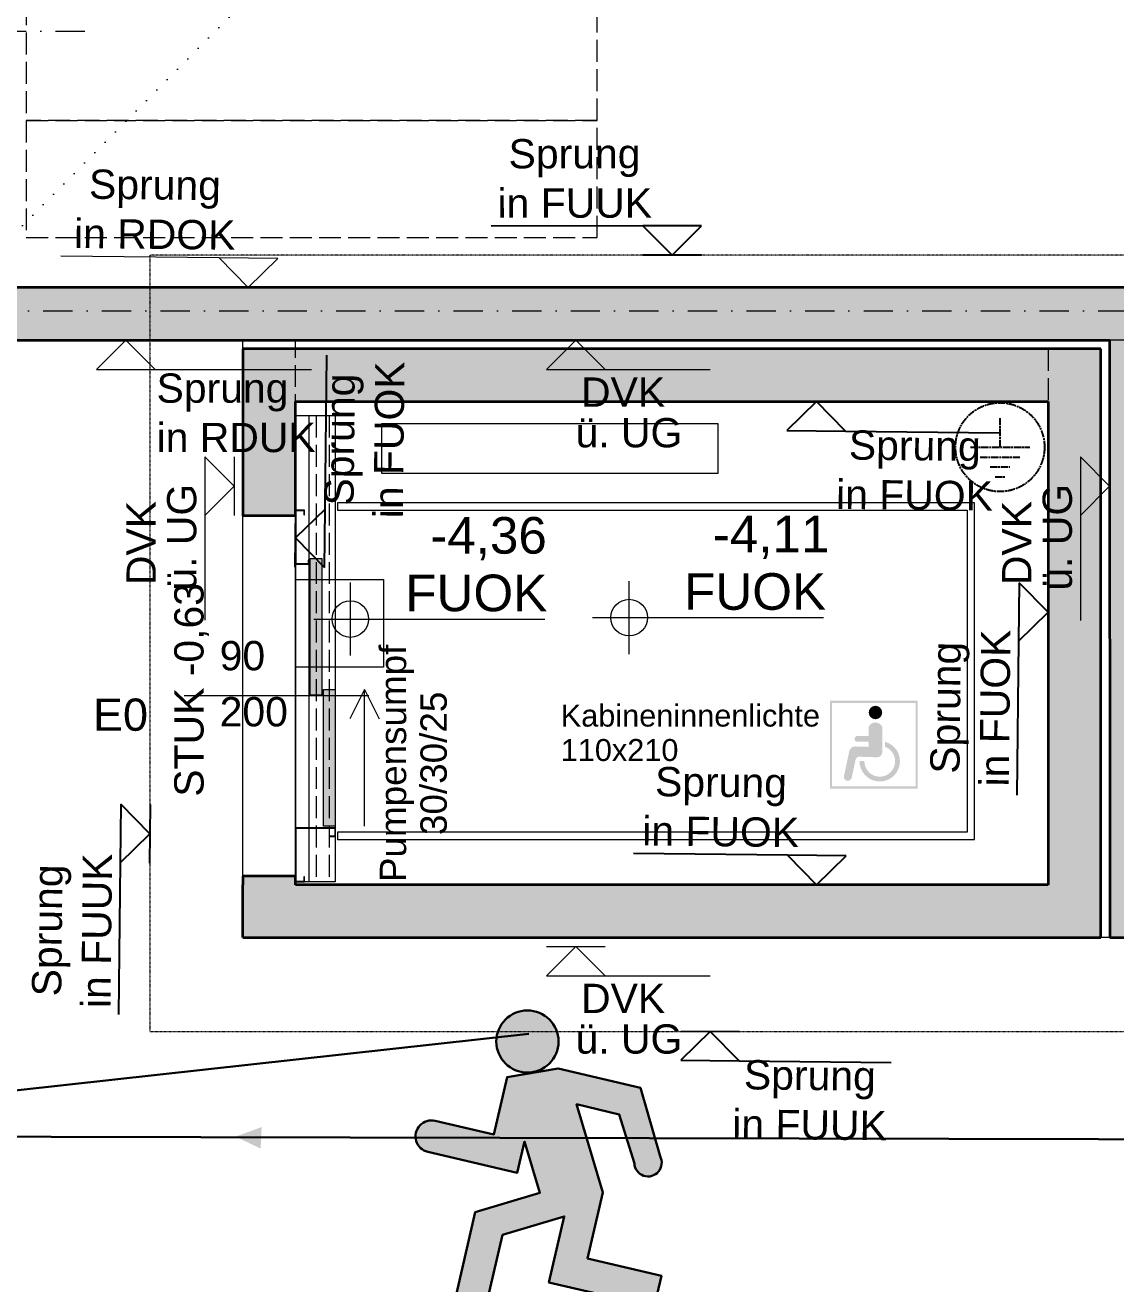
# Model space of a CAD drawing. Header units: millimetres. Extents: x 32522367 to 32638135, y 41424826 to 41540167.
# Drawn here: x 32610115 to 32613840, y 41453141 to 41457438 of the extents above; entities that cross this region are included whole.
import ezdxf
from ezdxf.enums import TextEntityAlignment as Align

# ---------------------------------------------------------------- set-up
doc = ezdxf.new("R2010")
doc.units = ezdxf.units.MM
for name, pattern in [('ACAD_ISO08W100', [36, 24, -3, 6, -3]), ('Achse', [0.2, 0.1, -0.05, 0, -0.05]), ('Punktlinie weit', [0.05, 0, -0.05]), ('Raster', [0.2, 0.1, -0.05, 0, -0.05]), ('Strichlinie eng', [0.1, 0.075, -0.025]), ('Untersicht', [0.1, 0.075, -0.025])]:
    doc.linetypes.add(name, pattern=pattern)
for name, color, linetype in [('000 Achsraster Haupt', 251, 'Continuous'), ('110 Wand Aussen', 251, 'Continuous'), ('120 Wand Innen tragend', 251, 'Continuous'), ('130 Wand Innen', 251, 'Continuous'), ('215 DVK darunter', 251, 'Continuous'), ('215 DVK darüber', 251, 'Continuous'), ('220 Bodenaufbau', 251, 'Continuous'), ('240 Unterdaemmung', 251, 'Continuous'), ('430 Aufzug', 251, 'Continuous'), ('571 Fahrrad Stellplaetze', 251, 'Continuous'), ('811 Raum 2.Erschließung_ Nebenräume_Allg.räume_Technik', 251, 'Continuous'), ('915 Allgemein Beschriftung', 251, 'Continuous'), ('951 Polierplan Hoehenkote', 251, 'Continuous'), ('955 Polierplan Beschriftung', 251, 'Continuous'), ('Archicad Tür-Marker', 251, 'Continuous'), ('Archicad Türen', 251, 'Continuous')]:
    doc.layers.add(name, color=color, linetype=linetype)
for name, color, linetype, lineweight in [('000 Achsraster Haupt_Stift_Nr__1', 251, 'Continuous', 13), ('110 Wand Aussen_Stift_Nr__1', 251, 'Continuous', 13), ('110 Wand Aussen_Stift_Nr__6', 251, 'Continuous', 13), ('110 Wand Aussen_Stift_Nr__78', 251, 'Continuous', 13), ('110 Wand Aussen_Stift_Nr__8', 251, 'Continuous', 35), ('120 Wand Innen tragend_Stift_Nr__24', 251, 'Continuous', 13), ('120 Wand Innen tragend_Stift_Nr__8', 251, 'Continuous', 35), ('130 Wand Innen_Stift_Nr__29', 251, 'Continuous', 13), ('130 Wand Innen_Stift_Nr__4', 251, 'Continuous', 35), ('215 DVK darunter_Stift_Nr__1', 251, 'Continuous', 13), ('215 DVK darunter_Stift_Nr__16', 251, 'Continuous', 25), ('215 DVK darüber_Stift_Nr__17', 251, 'Continuous', 18), ('220 Bodenaufbau_Stift_Nr__19', 251, 'Continuous', 0), ('240 Unterdaemmung_Stift_Nr__6', 251, 'Continuous', 13), ('430 Aufzug_Stift_Nr__1', 251, 'Continuous', 13), ('571 Fahrrad Stellplaetze_Stift_Nr__1', 251, 'Continuous', 13), ('915 Allgemein Beschriftung_Stift_Nr__1', 251, 'Continuous', 13), ('915 Allgemein Beschriftung_Stift_Nr__6', 251, 'Continuous', 13), ('951 Polierplan Hoehenkote_Stift_Nr__1', 251, 'Continuous', 13), ('955 Polierplan Beschriftung_Stift_Nr__1', 251, 'Continuous', 13), ('970 Brandschutz Beschriftung.Texte_ Bemaßung_ Symbole_ Fluchtwege_Stift_Nr__101', 251, 'Continuous', 50), ('Archicad Tür-Marker_Stift_Nr__1', 251, 'Continuous', 13), ('Archicad Tür-Marker_Stift_Nr__2', 251, 'Continuous', 18), ('Archicad Türen_Stift_Nr__1', 251, 'Continuous', 13), ('Archicad Türen_Stift_Nr__8', 251, 'Continuous', 35)]:
    doc.layers.add(name, color=color, linetype=linetype, lineweight=lineweight)
doc.layers.add('E2_LEHR_MENSCH_NATIVE', color=112, linetype='Continuous', lineweight=35, true_color=0x20dd55)
doc.layers.add('E2_LEHR_WEG_B_INTERPRETATION', color=112, linetype='Continuous', lineweight=80, true_color=0x20dd55)
doc.layers.add('E_ERDUNG', color=150, linetype='ACAD_ISO08W100', true_color=0x0f87ff)
doc.layers.add('E_NACHRTECH', color=3, linetype='Continuous', true_color=0x00fa00)
doc.styles.add('ERSTELLTER_STIL_1', font='arial.ttf')
doc.styles.add('ET_LEGENDE - Wohnung$0$ROMANS', font='romans.shx', dxfattribs={"width": 0.6})

# ---------------------------------------------------------------- blocks, each defined once
blk = doc.blocks.new('*U34')
for p, q in [((0, 0), (0, 97.7)), ((-97.7, 0), (97.7, 0)), ((-65.1, -32.6), (65.1, -32.6)), ((-32.6, -65.1), (32.6, -65.1)), ((-16.3, -97.7), (16.3, -97.7))]:
    blk.add_line(p, q)
blk.add_ellipse((0, 0), major_axis=(-103.6, 103.6), ratio=1, start_param=3.926991, end_param=10.210176)
at = {"style": 'ET_LEGENDE - Wohnung$0$ROMANS', "width": 0.6, "flags": 1}
for tag, p in [('RAUMBUCHNUMMER', (0, -425)), ('ANLAGE', (0, -575))]:
    blk.add_attdef(tag, text='', height=100, dxfattribs=at).set_placement(p, align=Align.MIDDLE)
for tag, p in [('TEILANLAGE_NR', (0, -725)), ('KOMPONENTE', (0, -875)), ('KOMPONENTE_NR', (0, -1025)), ('BEZEICHNUNG', (0, -1175)), ('TYP', (0, -1325)), ('HERSTELLER', (0, -1475)), ('MODEL', (0, -1625)), ('LEISTUNG_MAX', (0, -1775)), ('SPEZIFISCH_1', (0, -1925)), ('SPEZIFISCH_2', (0, -2075)), ('SPEZIFISCH_3', (0, -2225)), ('SPEZIFISCH_4', (0, -2375)), ('SPEZIFISCH_5', (0, -2525)), ('GEWERKE_CODE', (0, -2675)), ('LV_POS', (0, -2825)), ('ZAEHLER', (0, -2975)), ('PLATZHALTER_1', (0, -3125)), ('PLATZHALTER_2', (0, -3275)), ('PLATZHALTER_3', (0, -3425)), ('JOBLISTE_VDMA', (0, -3575)), ('ET_SPEZIFISCH_1', (0, -3725)), ('ET_SPEZIFISCH_2', (0, -3875)), ('ET_SPEZIFISCH_3', (0, -4025)), ('ET_SPEZIFISCH_4', (0, -4175)), ('ET_SPEZIFISCH_5', (0, -4325)), ('ET_SPEZIFISCH_6', (0, -4475)), ('ET_SPEZIFISCH_7', (0, -4625))]:
    blk.add_attdef(tag, text='', height=100, dxfattribs=at).set_placement(p, align=Align.MIDDLE_CENTER)
blk = doc.blocks.new('Decke_41', base_point=(65.7298, -3.8396))
at = {"layer": '240 Unterdaemmung_Stift_Nr__6', "color": 7, "linetype": 'Strichlinie eng', "lineweight": 13, "flags": 128}
blk.add_lwpolyline([(73.2908, -6.0591), (75.9582, 3.0274), (75.7183, 3.0978), (75.662, 2.9059), (74.7025, 3.1876), (74.7588, 3.3795), (68.3972, 5.247), (65.7298, -3.8396), (72.0434, -5.693), (72.2353, -5.7493)], dxfattribs=at)
blk = doc.blocks.new('Decke_61', base_point=(56.4114, -7.9618))
at = {"layer": '220 Bodenaufbau_Stift_Nr__19', "color": 255, "linetype": 'Continuous', "lineweight": 0, "flags": 128}
blk.add_lwpolyline([(68.9234, -7.0908), (69.5487, -4.9606), (65.7298, -3.8396), (68.4817, 5.5348), (85.0429, 0.6732), (78.2546, -22.451), (54.2285, -15.398), (55.9889, -9.401)], dxfattribs=at)
blk = doc.blocks.new('Decke_63', base_point=(63.9405, -3.1893))
at = {"layer": '915 Allgemein Beschriftung_Stift_Nr__6', "color": 7, "linetype": 'Strichlinie eng', "lineweight": 13, "flags": 128}
blk.add_lwpolyline([(63.9405, -3.1893), (62.1238, -9.3781), (72.9471, -12.5554), (74.6793, -6.6544), (69.3253, -5.0826), (69.1238, -5.0235), (68.5999, -6.8082), (66.1339, -6.0843), (66.6578, -4.2996), (65.3913, -3.9278), (65.4758, -3.6399)], close=True, dxfattribs=at)
blk = doc.blocks.new('Öffnung_196')
at = {"layer": '110 Wand Aussen_Stift_Nr__1', "color": 7, "linetype": 'Untersicht', "lineweight": 13}
for p, q in [((65.7095, -2.8436), (65.9551, -3.072)), ((65.9974, -2.9281), (65.6673, -2.9875))]:
    blk.add_line(p, q, dxfattribs=at)
at = {"layer": '110 Wand Aussen_Stift_Nr__6', "color": 7, "linetype": 'Untersicht', "lineweight": 13, "flags": 128}
for points in [[(65.9974, -2.9281), (65.7095, -2.8436)], [(65.6673, -2.9875), (65.9551, -3.072)]]:
    blk.add_lwpolyline(points, dxfattribs=at)
at = {"layer": '110 Wand Aussen_Stift_Nr__78', "color": 5, "linetype": 'Achse', "lineweight": 13}
blk.add_line((65.4006, -2.831), (66.2641, -3.0846), dxfattribs=at)
at = {"layer": '110 Wand Aussen_Stift_Nr__8', "color": 7, "linetype": 'Continuous', "lineweight": 35, "flags": 128}
for points in [[(65.7095, -2.8436), (65.6673, -2.9875)], [(65.9551, -3.072), (65.9974, -2.9281)]]:
    blk.add_lwpolyline(points, dxfattribs=at)
blk = doc.blocks.new('Wand_343', base_point=(65.6791, -4.0123))
at = {"layer": '120 Wand Innen tragend_Stift_Nr__24', "linetype": 'Continuous', "lineweight": 13}
blk.add_hatch(color=92, dxfattribs=at).paths.add_polyline_path([(65.6791, -4.0123), (73.2401, -6.2319), (73.2908, -6.0591), (65.7298, -3.8396)])
at = {"layer": '120 Wand Innen tragend_Stift_Nr__8', "color": 7, "linetype": 'Continuous', "lineweight": 35, "flags": 128}
for points in [[(69.5487, -4.9606), (65.7298, -3.8396)], [(65.6791, -4.0123), (69.3253, -5.0826)]]:
    blk.add_lwpolyline(points, dxfattribs=at)
blk = doc.blocks.new('Wand_357', base_point=(65.9612, -6.0336))
at = {"layer": '120 Wand Innen tragend_Stift_Nr__24', "linetype": 'Continuous', "lineweight": 13}
for points in [[(65.9612, -6.0336), (65.9105, -6.2063), (66.1339, -6.0843)], [(66.1339, -6.0843), (65.9105, -6.2063), (66.0832, -6.257)], [(66.0832, -6.257), (68.5492, -6.9809), (68.5999, -6.8082), (66.1339, -6.0843)], [(68.5999, -6.8082), (68.5492, -6.9809), (68.7219, -7.0316)], [(68.7726, -6.8589), (68.5999, -6.8082), (68.7219, -7.0316)]]:
    blk.add_hatch(color=92, dxfattribs=at).paths.add_polyline_path(points)
at = {"layer": '120 Wand Innen tragend_Stift_Nr__8', "color": 7, "linetype": 'Continuous', "lineweight": 35, "flags": 128}
for points in [[(65.9105, -6.2063), (65.9612, -6.0336)], [(68.5999, -6.8082), (66.1339, -6.0843)], [(65.9105, -6.2063), (68.7219, -7.0316)], [(68.7219, -7.0316), (68.7726, -6.8589)]]:
    blk.add_lwpolyline(points, dxfattribs=at)
blk = doc.blocks.new('Wand_358', base_point=(68.5999, -6.8082))
at = {"layer": '120 Wand Innen tragend_Stift_Nr__24', "linetype": 'Continuous', "lineweight": 13}
for points in [[(69.1153, -5.0523), (69.0646, -5.225), (69.288, -5.103)], [(69.0646, -5.225), (69.2373, -5.2757), (69.288, -5.103)], [(68.7726, -6.8589), (69.2373, -5.2757), (69.0646, -5.225), (68.5999, -6.8082)]]:
    blk.add_hatch(color=92, dxfattribs=at).paths.add_polyline_path(points)
at = {"layer": '120 Wand Innen tragend_Stift_Nr__8', "color": 7, "linetype": 'Continuous', "lineweight": 35, "flags": 128}
for points in [[(69.288, -5.103), (69.1153, -5.0523)], [(68.7726, -6.8589), (69.288, -5.103)], [(69.0646, -5.225), (68.5999, -6.8082)]]:
    blk.add_lwpolyline(points, dxfattribs=at)
blk = doc.blocks.new('Wand_359', base_point=(69.0646, -5.225))
at = {"layer": '120 Wand Innen tragend_Stift_Nr__24', "linetype": 'Continuous', "lineweight": 13}
for points in [[(66.4767, -4.2777), (66.426, -4.4504), (66.5987, -4.5011)], [(66.4767, -4.2777), (66.5987, -4.5011), (66.6494, -4.3284)], [(69.1153, -5.0523), (66.6494, -4.3284), (66.5987, -4.5011), (69.0646, -5.225)]]:
    blk.add_hatch(color=92, dxfattribs=at).paths.add_polyline_path(points)
at = {"layer": '120 Wand Innen tragend_Stift_Nr__8', "color": 7, "linetype": 'Continuous', "lineweight": 35, "flags": 128}
for points in [[(66.4767, -4.2777), (66.426, -4.4504)], [(69.1153, -5.0523), (66.4767, -4.2777)], [(66.5987, -4.5011), (69.0646, -5.225)]]:
    blk.add_lwpolyline(points, dxfattribs=at)
blk = doc.blocks.new('Teleskoptür 27_2')
at = {"layer": 'Archicad Türen', "linetype": 'Continuous', "lineweight": 0, "true_color": 0xffffff}
for points in [[(0.0225, 0.095), (0.0225, 0.135), (-0.445, 0.135), (-0.445, 0.095)], [(0.47, 0.05), (0.47, 0.09), (0.0025, 0.09), (0.0025, 0.05)]]:
    blk.add_hatch(color=7, dxfattribs=at).paths.add_polyline_path(points)
at = {"layer": 'Archicad Türen_Stift_Nr__1', "color": 7, "linetype": 'Continuous', "lineweight": 13}
for p, q in [((0.0225, 0.235), (-0.0775, 0.285)), ((-0.445, 0.235), (0.0225, 0.235)), ((0.0225, 0.235), (-0.0775, 0.185)), ((0.9575, 0.135), (-0.635, 0.135)), ((-0.635, 0.135), (-0.635, 0)), ((-0.48, 0.118), (-0.48, 0.135)), ((-0.48, 0.135), (-0.45, 0.135)), ((-0.4515, 0.1335), (-0.4785, 0.1335)), ((-0.4785, 0.1335), (-0.4785, 0.118)), ((-0.4515, 0.0015), (-0.4515, 0.1335)), ((-0.45, 0.135), (-0.45, 0)), ((0.0225, 0.135), (-0.445, 0.135)), ((-0.445, 0.135), (-0.445, 0.095)), ((0.0225, 0.095), (0.0225, 0.135)), ((0.9575, 0), (0.9575, 0.135)), ((-0.4785, 0.118), (-0.48, 0.118)), ((-0.445, 0.095), (0.0225, 0.095)), ((0.47, 0.09), (0.0025, 0.09)), ((0.0025, 0.09), (0.0025, 0.05)), ((0.47, 0.05), (0.47, 0.09)), ((0.9575, 0.045), (-0.635, 0.045)), ((0.0025, 0.05), (0.47, 0.05)), ((0.45, 0), (0.45, 0.045)), ((0.45, 0.045), (0.4635, 0.045)), ((0.4635, 0.0435), (0.4515, 0.0435)), ((0.4515, 0.0435), (0.4515, 0.0015)), ((0.4635, 0.045), (0.4635, 0.0435)), ((-0.635, 0), (-0.635, 0.03)), ((-0.635, 0.03), (-0.618, 0.03)), ((0.9575, 0), (-0.635, 0)), ((-0.45, 0), (-0.635, 0)), ((-0.618, 0.0285), (-0.6335, 0.0285)), ((-0.6335, 0.0285), (-0.6335, 0.0015)), ((-0.6335, 0.0015), (-0.4515, 0.0015)), ((-0.618, 0.03), (-0.618, 0.0285)), ((0.635, 0), (0.45, 0)), ((0.4515, 0.0015), (0.6335, 0.0015)), ((0.618, 0.0285), (0.618, 0.03)), ((0.618, 0.03), (0.635, 0.03)), ((0.6335, 0.0285), (0.618, 0.0285)), ((0.6335, 0.0015), (0.6335, 0.0285)), ((0.635, 0.03), (0.635, 0))]:
    blk.add_line(p, q, dxfattribs=at)
at = {"layer": 'Archicad Türen_Stift_Nr__1', "color": 7, "linetype": 'Strichlinie eng', "lineweight": 13}
for p, q in [((0.9575, 0.115), (-0.635, 0.115)), ((0.9575, 0.07), (-0.635, 0.07)), ((-0.615, 0), (0.615, 0)), ((-0.615, -0.18), (0.615, -0.18))]:
    blk.add_line(p, q, dxfattribs=at)
at = {"layer": 'Archicad Türen_Stift_Nr__8', "color": 7, "linetype": 'Continuous', "lineweight": 35}
for p, q in [((-0.615, 0), (-0.615, -0.18)), ((0.615, 0), (0.615, -0.18))]:
    blk.add_line(p, q, dxfattribs=at)
blk = doc.blocks.new('T Marker AUT 27_11')
at = {"layer": 'Archicad Tür-Marker_Stift_Nr__1', "color": 7, "linetype": 'Continuous', "lineweight": 13}
blk.add_line((0, -0.43), (0, 0.2), dxfattribs=at)
at = {"layer": 'Archicad Tür-Marker_Stift_Nr__1', "color": 7, "lineweight": 13, "style": 'ERSTELLTER_STIL_1'}
for tag, height, p in [('stHeightText1st50', 0.1, (-0.165, 0.1026)), ('DUMMY_268', 0.1, (0.0264, 0.1026)), ('DUMMY_269', 0.0667, (0.0931, -0.0825)), ('DUMMY_270', 0.0667, (-0.0983, -0.1588))]:
    blk.add_attdef(tag, text='', height=height, rotation=270, dxfattribs=at).set_placement(p, align=Align.BOTTOM_LEFT)
blk = doc.blocks.new('Wand_361', base_point=(65.9612, -6.0336))
at = {"layer": '120 Wand Innen tragend_Stift_Nr__24', "linetype": 'Continuous', "lineweight": 13}
for points in [[(66.426, -4.4504), (66.3161, -4.8246), (66.4888, -4.8753), (66.5987, -4.5011)], [(65.9612, -6.0336), (66.1339, -6.0843), (66.1424, -6.0555), (65.9697, -6.0048)]]:
    blk.add_hatch(color=92, dxfattribs=at).paths.add_polyline_path(points)
at = {"layer": '120 Wand Innen tragend_Stift_Nr__8', "color": 7, "linetype": 'Continuous', "lineweight": 35}
for p, q in [((66.4888, -4.8753), (66.3161, -4.8246)), ((66.1424, -6.0555), (65.9697, -6.0048))]:
    blk.add_line(p, q, dxfattribs=at)
at = {"layer": '120 Wand Innen tragend_Stift_Nr__8', "color": 7, "linetype": 'Continuous', "lineweight": 35, "flags": 128}
for points in [[(66.426, -4.4504), (66.3161, -4.8246)], [(66.4888, -4.8753), (66.5987, -4.5011)], [(65.9697, -6.0048), (65.9612, -6.0336)], [(66.1339, -6.0843), (66.1424, -6.0555)]]:
    blk.add_lwpolyline(points, dxfattribs=at)
at = {"layer": 'Archicad Tür-Marker', "color": 7, "lineweight": 13}
ref = blk.add_blockref('T Marker AUT 27_11', (66.1429, -5.4147), dxfattribs=dict(at, rotation=73.64009351528081))
ref.add_attrib('stHeightText1st50', '200', dxfattribs={"layer": 'Archicad Tür-Marker_Stift_Nr__1', "color": 7, "lineweight": 13, "height": 0.1, "rotation": 343.6401, "style": 'ERSTELLTER_STIL_1'}).set_placement((66.0292, -5.5207), align=Align.BOTTOM_LEFT)
ref.add_attrib('AC_SillPrefix_STUK', 'STUK -0,63', dxfattribs={"layer": 'Archicad Tür-Marker_Stift_Nr__2', "color": 7, "lineweight": 18, "height": 0.1, "rotation": 73.6401, "style": 'ERSTELLTER_STIL_1'}).set_placement((65.946, -5.7154), align=Align.BOTTOM_LEFT)
ref.add_attrib('DUMMY_269', '90', dxfattribs={"layer": 'Archicad Tür-Marker_Stift_Nr__1', "color": 7, "lineweight": 13, "height": 0.1, "rotation": 343.6401, "style": 'ERSTELLTER_STIL_1'}).set_placement((66.0832, -5.337), align=Align.BOTTOM_LEFT)
at = {"layer": 'Archicad Türen', "color": 7, "linetype": 'Continuous', "lineweight": 13, "xscale": -1, "rotation": 253.6400935152808}
blk.add_blockref('Teleskoptür 27_2', (66.3156, -5.4654), dxfattribs=at)
blk = doc.blocks.new('Wand_528', base_point=(68.9234, -7.0908))
at = {"layer": '120 Wand Innen tragend_Stift_Nr__24', "linetype": 'Continuous', "lineweight": 13}
for points in [[(68.9656, -6.9468), (69.498, -5.1333), (69.3253, -5.0826), (68.7507, -7.0401)], [(68.9656, -6.9468), (68.7507, -7.0401), (68.9234, -7.0908)]]:
    blk.add_hatch(color=92, dxfattribs=at).paths.add_polyline_path(points)
at = {"layer": '120 Wand Innen tragend_Stift_Nr__8', "color": 7, "linetype": 'Continuous', "lineweight": 35}
blk.add_line((68.9234, -7.0908), (68.9656, -6.9468), dxfattribs=at)
at = {"layer": '120 Wand Innen tragend_Stift_Nr__8', "color": 7, "linetype": 'Continuous', "lineweight": 35, "flags": 128}
for points in [[(69.3253, -5.0826), (68.7507, -7.0401)], [(68.9656, -6.9468), (69.498, -5.1333)], [(68.7507, -7.0401), (68.9234, -7.0908)]]:
    blk.add_lwpolyline(points, dxfattribs=at)
blk = doc.blocks.new('Wand_544', base_point=(69.3913, -5.9254))
at = {"layer": '130 Wand Innen_Stift_Nr__29', "linetype": 'Continuous', "lineweight": 13}
for points in [[(69.1768, -6.9046), (69.4584, -5.9451), (69.3913, -5.9254), (69.1096, -6.8849)], [(69.1096, -6.8849), (69.0899, -6.952), (69.1768, -6.9046)], [(69.1768, -6.9046), (69.0899, -6.952), (69.157, -6.9718)]]:
    blk.add_hatch(color=6, dxfattribs=at).paths.add_polyline_path(points)
at = {"layer": '130 Wand Innen_Stift_Nr__4', "color": 7, "linetype": 'Continuous', "lineweight": 35, "flags": 128}
for points in [[(69.3913, -5.9254), (69.0899, -6.952)], [(69.1768, -6.9046), (69.4584, -5.9451)], [(69.0899, -6.952), (69.157, -6.9718)]]:
    blk.add_lwpolyline(points, dxfattribs=at)
blk = doc.blocks.new('Fahrradstellplatz 50x200')
at = {"layer": '571 Fahrrad Stellplaetze_Stift_Nr__1', "color": 7, "linetype": 'Strichlinie eng', "lineweight": 13}
for p, q in [((0, 1.95), (0, 0)), ((0.4, 1.95), (0, 1.95)), ((0.4, 0), (0.4, 1.95)), ((0, 0), (0.4, 0))]:
    blk.add_line(p, q, dxfattribs=at)
blk = doc.blocks.new('Rollstuhlgeeignete Zugänglichkeit 27')
at = {"layer": '430 Aufzug', "linetype": 'Continuous', "lineweight": 0, "true_color": 0x000000}
h = blk.add_hatch(color=18, dxfattribs=at)
h.paths.add_polyline_path([(-0.15, -0.15), (0.15, -0.15), (0.15, 0.15), (-0.15, 0.15)])
h.paths.add_polyline_path([(-0.1425, -0.1425), (-0.1425, 0.1425), (0.1425, 0.1425), (0.1425, -0.1425)], flags=0)
for points in [[(0.0283, 0.1095, 1), (-0.0177, 0.1095, 1)], [(-0.1022, -0.1076, 0.976559), (-0.0757, -0.1132), (-0.0624, -0.0509, -0.35376), (-0.0507, -0.0415), (0.0115, -0.0434, 0.393881), (0.0283, -0.0279), (0.0283, 0.0608, 0.638685), (-0.0176, 0.0608), (-0.0176, 0.0333, -0.414214), (-0.0221, 0.0288), (-0.0584, 0.0288, 0.798552), (-0.0586, 0.0093), (-0.0584, 0.0095), (-0.0206, 0.0095, -0.414214), (-0.0176, 0.0065), (-0.0176, -0.0048, -0.414214), (-0.0206, -0.0078), (-0.0623, -0.0065, 0.190967), (-0.0775, -0.0116, 0.151257), (-0.085, -0.0272)], [(0.0384, -0.0078, -1.942396), (-0.0325, -0.0556), (-0.049, -0.0556, 2.04385), (0.0384, 0.0095)]]:
    blk.add_hatch(color=18, dxfattribs=at).paths.add_polyline_path(points)
blk = doc.blocks.new('Höhenbemaßung_164', base_point=(67.352, -6.963))
at = {"layer": '215 DVK darunter_Stift_Nr__16', "color": 5, "linetype": 'Continuous', "lineweight": 25}
for p, q in [((67.2564, -6.9338), (67.4477, -6.9922)), ((67.352, -6.963), (67.2272, -7.0294)), ((67.4184, -7.0878), (67.352, -6.963)), ((67.2272, -7.0294), (67.4184, -7.0878)), ((67.4184, -7.0878), (67.914, -7.2392))]:
    blk.add_line(p, q, dxfattribs=at)
at = {"layer": '215 DVK darunter_Stift_Nr__16', "color": 5, "lineweight": 25, "char_height": 0.1, "attachment_point": 7, "rotation": 343.0149, "style": 'ERSTELLTER_STIL_1'}
for s, insert in [('\\A1;{\\pql;\\fArial|b0|i0|c0|p0;\\W1.000000;Sprung}', (67.3971, -7.2139)), ('\\A1;{\\pql;\\fArial|b0|i0|c0|p0;\\W1.000000;in FUUK}', (67.3199, -7.3367))]:
    blk.add_mtext(s, dxfattribs=dict(at, insert=insert))
blk = doc.blocks.new('Höhenbemaßung_165', base_point=(65.7058, -5.777))
at = {"layer": '215 DVK darunter_Stift_Nr__16', "color": 5, "linetype": 'Continuous', "lineweight": 25}
for p, q in [((65.6393, -5.6521), (65.5809, -5.8434)), ((65.7058, -5.777), (65.6393, -5.6521)), ((65.735, -5.6813), (65.6765, -5.8726)), ((65.5809, -5.8434), (65.7058, -5.777)), ((65.5809, -5.8434), (65.4295, -6.3389))]:
    blk.add_line(p, q, dxfattribs=at)
at = {"layer": '215 DVK darunter_Stift_Nr__16', "color": 5, "lineweight": 25, "char_height": 0.1, "attachment_point": 7, "rotation": 73.0149, "style": 'ERSTELLTER_STIL_1'}
for s, insert in [('\\A1;{\\pql;\\fArial|b0|i0|c0|p0;\\W1.000000;Sprung}', (65.2874, -6.2332)), ('\\A1;{\\pql;\\fArial|b0|i0|c0|p0;\\W1.000000;in FUUK}', (65.4102, -6.3105))]:
    blk.add_mtext(s, dxfattribs=dict(at, insert=insert))
blk = doc.blocks.new('Höhenbemaßung_166', base_point=(67.9737, -4.3837))
at = {"layer": '215 DVK darunter_Stift_Nr__16', "color": 5, "linetype": 'Continuous', "lineweight": 25}
for p, q in [((67.9058, -4.2596), (67.4085, -4.1142)), ((68.0978, -4.3157), (67.9058, -4.2596)), ((67.9058, -4.2596), (67.9737, -4.3837)), ((67.9737, -4.3837), (68.0978, -4.3157)), ((68.0697, -4.4117), (67.8777, -4.3556))]:
    blk.add_line(p, q, dxfattribs=at)
at = {"layer": '215 DVK darunter_Stift_Nr__16', "color": 5, "lineweight": 25, "char_height": 0.1, "attachment_point": 7, "rotation": 343.6985, "style": 'ERSTELLTER_STIL_1'}
for s, insert in [('\\A1;{\\pql;\\fArial|b0|i0|c0|p0;\\W1.000000;Sprung}', (67.5125, -3.9708)), ('\\A1;{\\pql;\\fArial|b0|i0|c0|p0;\\W1.000000;in FUUK}', (67.4367, -4.0945))]:
    blk.add_mtext(s, dxfattribs=dict(at, insert=insert))
blk = doc.blocks.new('Höhenbemaßung_168', base_point=(68.862, -5.9152))
at = {"layer": '215 DVK darunter_Stift_Nr__16', "color": 5, "linetype": 'Continuous', "lineweight": 25}
for p, q in [((68.7956, -5.7903), (68.7372, -5.9816)), ((68.862, -5.9152), (68.7956, -5.7903)), ((68.8912, -5.8195), (68.8328, -6.0108)), ((68.7372, -5.9816), (68.862, -5.9152)), ((68.7372, -5.9816), (68.5836, -6.4845))]:
    blk.add_line(p, q, dxfattribs=at)
at = {"layer": '215 DVK darunter_Stift_Nr__16', "color": 5, "lineweight": 25, "char_height": 0.1, "attachment_point": 7, "rotation": 73.0149, "style": 'ERSTELLTER_STIL_1'}
for s, insert in [('\\A1;{\\pql;\\fArial|b0|i0|c0|p0;\\W1.000000;Sprung}', (68.4448, -6.3678)), ('\\A1;{\\pql;\\fArial|b0|i0|c0|p0;\\W1.000000;in FUOK}', (68.5665, -6.4487))]:
    blk.add_mtext(s, dxfattribs=dict(at, insert=insert))
blk = doc.blocks.new('Höhenbemaßung_169', base_point=(68.3052, -5.0021))
at = {"layer": '215 DVK darunter_Stift_Nr__16', "color": 5, "linetype": 'Continuous', "lineweight": 25}
for p, q in [((68.2096, -4.9729), (68.4008, -5.0313)), ((68.3052, -5.0021), (68.1804, -5.0685)), ((68.3716, -5.1269), (68.3052, -5.0021)), ((68.1804, -5.0685), (68.3716, -5.1269)), ((68.3716, -5.1269), (68.8745, -5.2805))]:
    blk.add_line(p, q, dxfattribs=at)
at = {"layer": '215 DVK darunter_Stift_Nr__16', "color": 5, "lineweight": 25, "char_height": 0.1, "attachment_point": 7, "rotation": 343.0149, "style": 'ERSTELLTER_STIL_1'}
for s, insert in [('\\A1;{\\pql;\\fArial|b0|i0|c0|p0;\\W1.000000;Sprung}', (68.3466, -5.2518)), ('\\A1;{\\pql;\\fArial|b0|i0|c0|p0;\\W1.000000;in FUOK}', (68.2657, -5.3735))]:
    blk.add_mtext(s, dxfattribs=dict(at, insert=insert))
blk = doc.blocks.new('Höhenbemaßung_170', base_point=(67.8404, -6.5853))
at = {"layer": '215 DVK darunter_Stift_Nr__16', "color": 5, "linetype": 'Continuous', "lineweight": 25}
for p, q in [((67.774, -6.4604), (67.2712, -6.3068)), ((67.9653, -6.5188), (67.774, -6.4604)), ((67.774, -6.4604), (67.8404, -6.5853)), ((67.8404, -6.5853), (67.9653, -6.5188)), ((67.9361, -6.6145), (67.7448, -6.556))]:
    blk.add_line(p, q, dxfattribs=at)
at = {"layer": '215 DVK darunter_Stift_Nr__16', "color": 5, "lineweight": 25, "char_height": 0.1, "attachment_point": 7, "rotation": 343.0149, "style": 'ERSTELLTER_STIL_1'}
for s, insert in [('\\A1;{\\pql;\\fArial|b0|i0|c0|p0;\\W1.000000;Sprung}', (67.3878, -6.168)), ('\\A1;{\\pql;\\fArial|b0|i0|c0|p0;\\W1.000000;in FUOK}', (67.3069, -6.2897))]:
    blk.add_mtext(s, dxfattribs=dict(at, insert=insert))
blk = doc.blocks.new('Höhenbemaßung_171', base_point=(66.4675, -4.9478))
at = {"layer": '215 DVK darunter_Stift_Nr__16', "color": 5, "linetype": 'Continuous', "lineweight": 25}
for p, q in [((66.5924, -4.8813), (66.746, -4.3785)), ((66.4383, -5.0434), (66.4968, -4.8521)), ((66.5924, -4.8813), (66.4675, -4.9478)), ((66.534, -5.0726), (66.5924, -4.8813)), ((66.4675, -4.9478), (66.534, -5.0726))]:
    blk.add_line(p, q, dxfattribs=at)
at = {"layer": '215 DVK darunter_Stift_Nr__16', "color": 5, "lineweight": 25, "char_height": 0.1, "attachment_point": 7, "rotation": 73.0149, "style": 'ERSTELLTER_STIL_1'}
for s, insert in [('\\A1;{\\pql;\\fArial|b0|i0|c0|p0;\\W1.000000;Sprung}', (66.7173, -4.9064)), ('\\A1;{\\pql;\\fArial|b0|i0|c0|p0;\\W1.000000;in FUOK}', (66.839, -4.9872))]:
    blk.add_mtext(s, dxfattribs=dict(at, insert=insert))
blk = doc.blocks.new('Höhenbemaßung_172', base_point=(67.484, -5.5296))
at = {"layer": '951 Polierplan Hoehenkote_Stift_Nr__1', "color": 7, "linetype": 'Continuous', "lineweight": 13}
for p, q in [((67.4488, -5.6495), (67.5192, -5.4096)), ((67.3641, -5.4943), (68.1208, -5.7165))]:
    blk.add_line(p, q, dxfattribs=at)
blk.add_circle((67.484, -5.5296), 0.0625, dxfattribs=at)
at = {"layer": '951 Polierplan Hoehenkote_Stift_Nr__1', "color": 7, "lineweight": 13, "char_height": 0.125, "attachment_point": 7, "rotation": 343.64, "style": 'ERSTELLTER_STIL_1'}
for s, insert in [('\\A1;{\\pql;\\fArial|b0|i0|c0|p0;\\W1.000000;-4,11}', (67.8145, -5.4181)), ('\\A1;{\\pql;\\fArial|b0|i0|c0|p0;\\W1.000000;FUOK}', (67.671, -5.5584))]:
    blk.add_mtext(s, dxfattribs=dict(at, insert=insert))
blk = doc.blocks.new('Höhenbemaßung_173', base_point=(66.569, -5.2659))
at = {"layer": '951 Polierplan Hoehenkote_Stift_Nr__1', "color": 7, "linetype": 'Continuous', "lineweight": 13}
for p, q in [((66.5338, -5.3859), (66.6042, -5.146)), ((66.4491, -5.2307), (67.2059, -5.4529))]:
    blk.add_line(p, q, dxfattribs=at)
blk.add_circle((66.569, -5.2659), 0.0625, dxfattribs=at)
at = {"layer": '951 Polierplan Hoehenkote_Stift_Nr__1', "color": 7, "lineweight": 13, "char_height": 0.125, "attachment_point": 7, "rotation": 343.64, "style": 'ERSTELLTER_STIL_1'}
for s, insert in [('\\A1;{\\pql;\\fArial|b0|i0|c0|p0;\\W1.000000;-4,36}', (66.8873, -5.1509)), ('\\A1;{\\pql;\\fArial|b0|i0|c0|p0;\\W1.000000;FUOK}', (66.756, -5.2948))]:
    blk.add_mtext(s, dxfattribs=dict(at, insert=insert))
blk = doc.blocks.new('Höhenbemaßung_176', base_point=(66.1017, -4.1364))
at = {"layer": '215 DVK darüber_Stift_Nr__17', "color": 190, "linetype": 'Continuous', "lineweight": 18, "true_color": 0x9900ff}
for p, q in [((66.0058, -4.1082), (66.1977, -4.1645)), ((66.1017, -4.1364), (65.9777, -4.2042)), ((66.1696, -4.2605), (66.1017, -4.1364)), ((65.9777, -4.2042), (66.1696, -4.2605)), ((66.1696, -4.2605), (66.6815, -4.4105))]:
    blk.add_line(p, q, dxfattribs=at)
at = {"layer": '215 DVK darüber_Stift_Nr__17', "color": 190, "lineweight": 18, "true_color": 0x9900ff, "char_height": 0.1, "attachment_point": 7, "rotation": 343.6652, "style": 'ERSTELLTER_STIL_1'}
for s, insert in [('\\A1;{\\pql;\\fArial|b0|i0|c0|p0;\\W1.000000;Sprung}', (66.1336, -4.4)), ('\\A1;{\\pql;\\fArial|b0|i0|c0|p0;\\W1.000000;in RDUK}', (66.0943, -4.5343))]:
    blk.add_mtext(s, dxfattribs=dict(at, insert=insert))
blk = doc.blocks.new('Höhenbemaßung_177', base_point=(66.5532, -4.0813))
at = {"layer": '215 DVK darüber_Stift_Nr__17', "color": 190, "linetype": 'Continuous', "lineweight": 18, "true_color": 0x9900ff}
for p, q in [((66.4867, -3.9564), (65.9693, -3.7984)), ((66.678, -4.0149), (66.4867, -3.9564)), ((66.4867, -3.9564), (66.5532, -4.0813)), ((66.5532, -4.0813), (66.678, -4.0149)), ((66.6488, -4.1105), (66.4575, -4.0521))]:
    blk.add_line(p, q, dxfattribs=at)
at = {"layer": '215 DVK darüber_Stift_Nr__17', "color": 190, "lineweight": 18, "true_color": 0x9900ff, "char_height": 0.1, "attachment_point": 7, "rotation": 343.0149, "style": 'ERSTELLTER_STIL_1'}
for s, insert in [('\\A1;{\\pql;\\fArial|b0|i0|c0|p0;\\W1.000000;Sprung}', (66.1078, -3.6663)), ('\\A1;{\\pql;\\fArial|b0|i0|c0|p0;\\W1.000000;in RDOK}', (66.0197, -3.7858))]:
    blk.add_mtext(s, dxfattribs=dict(at, insert=insert))
blk = doc.blocks.new('Höhenbemaßung_224', base_point=(66.9933, -6.5554))
at = {"layer": '215 DVK darüber_Stift_Nr__17', "color": 190, "linetype": 'Continuous', "lineweight": 18, "true_color": 0x9900ff}
for p, q in [((66.8974, -6.5273), (67.0893, -6.5836)), ((66.9933, -6.5554), (66.8692, -6.6232)), ((67.0611, -6.6796), (66.9933, -6.5554)), ((66.8692, -6.6232), (67.0611, -6.6796)), ((67.0611, -6.6796), (67.4048, -6.7805))]:
    blk.add_line(p, q, dxfattribs=at)
at = {"layer": '215 DVK darüber_Stift_Nr__17', "color": 190, "lineweight": 18, "true_color": 0x9900ff, "char_height": 0.1, "attachment_point": 7, "rotation": 343.6351, "style": 'ERSTELLTER_STIL_1'}
for s, insert in [('\\A1;{\\pql;\\fArial|b0|i0|c0|p0;\\W1.000000;DVK }', (66.9462, -6.7786)), ('\\A1;{\\pql;\\fArial|b0|i0|c0|p0;\\W1.000000;ü. UG}', (66.8885, -6.9076))]:
    blk.add_mtext(s, dxfattribs=dict(at, insert=insert))
blk = doc.blocks.new('Höhenbemaßung_225', base_point=(66.3159, -4.7188))
at = {"layer": '215 DVK darüber_Stift_Nr__17', "color": 190, "linetype": 'Continuous', "lineweight": 18, "true_color": 0x9900ff}
for p, q in [((66.2481, -4.5946), (66.1918, -4.7865)), ((66.3159, -4.7188), (66.2481, -4.5946)), ((66.3441, -4.6228), (66.2877, -4.8147)), ((66.1918, -4.7865), (66.3159, -4.7188)), ((66.1918, -4.7865), (66.0909, -5.1302))]:
    blk.add_line(p, q, dxfattribs=at)
at = {"layer": '215 DVK darüber_Stift_Nr__17', "color": 190, "lineweight": 18, "true_color": 0x9900ff, "char_height": 0.1, "attachment_point": 7, "rotation": 73.6351, "style": 'ERSTELLTER_STIL_1'}
for s, insert in [('\\A1;{\\pql;\\fArial|b0|i0|c0|p0;\\W1.000000;DVK }', (65.9642, -4.9675)), ('\\A1;{\\pql;\\fArial|b0|i0|c0|p0;\\W1.000000;ü. UG}', (66.0931, -5.0252))]:
    blk.add_mtext(s, dxfattribs=dict(at, insert=insert))
blk = doc.blocks.new('Höhenbemaßung_226', base_point=(69.1849, -5.5609))
at = {"layer": '215 DVK darüber_Stift_Nr__17', "color": 190, "linetype": 'Continuous', "lineweight": 18, "true_color": 0x9900ff}
for p, q in [((69.1171, -5.4368), (69.0607, -5.6287)), ((69.1849, -5.5609), (69.1171, -5.4368)), ((69.213, -5.465), (69.1567, -5.6569)), ((69.0607, -5.6287), (69.1849, -5.5609)), ((69.0607, -5.6287), (68.9598, -5.9724))]:
    blk.add_line(p, q, dxfattribs=at)
at = {"layer": '215 DVK darüber_Stift_Nr__17', "color": 190, "lineweight": 18, "true_color": 0x9900ff, "char_height": 0.1, "attachment_point": 7, "rotation": 73.6351, "style": 'ERSTELLTER_STIL_1'}
for s, insert in [('\\A1;{\\pql;\\fArial|b0|i0|c0|p0;\\W1.000000;DVK }', (68.8331, -5.8097)), ('\\A1;{\\pql;\\fArial|b0|i0|c0|p0;\\W1.000000;ü. UG}', (68.9621, -5.8674))]:
    blk.add_mtext(s, dxfattribs=dict(at, insert=insert))
blk = doc.blocks.new('Höhenbemaßung_227', base_point=(67.5764, -4.5693))
at = {"layer": '215 DVK darüber_Stift_Nr__17', "color": 190, "linetype": 'Continuous', "lineweight": 18, "true_color": 0x9900ff}
for p, q in [((67.4804, -4.5411), (67.6723, -4.5974)), ((67.5764, -4.5693), (67.4523, -4.637)), ((67.6441, -4.6934), (67.5764, -4.5693)), ((67.4523, -4.637), (67.6441, -4.6934)), ((67.6441, -4.6934), (67.9878, -4.7943))]:
    blk.add_line(p, q, dxfattribs=at)
at = {"layer": '215 DVK darüber_Stift_Nr__17', "color": 190, "lineweight": 18, "true_color": 0x9900ff, "char_height": 0.1, "attachment_point": 7, "rotation": 343.6351, "style": 'ERSTELLTER_STIL_1'}
for s, insert in [('\\A1;{\\pql;\\fArial|b0|i0|c0|p0;\\W1.000000;DVK }', (67.5293, -4.7924)), ('\\A1;{\\pql;\\fArial|b0|i0|c0|p0;\\W1.000000;ü. UG}', (67.4715, -4.9214))]:
    blk.add_mtext(s, dxfattribs=dict(at, insert=insert))
blk = doc.blocks.new('Etikett_328', base_point=(74.9906, -6.2331))
at = {"layer": '955 Polierplan Beschriftung_Stift_Nr__1', "color": 7, "linetype": 'Punktlinie weit', "lineweight": 13}
blk.add_line((65.3913, -3.9278), (77.6547, 2.8421), dxfattribs=at)
blk = doc.blocks.new('Standard-Rastermarker_20')
at = {"layer": '000 Achsraster Haupt_Stift_Nr__1', "color": 7, "linetype": 'Raster', "lineweight": 13}
blk.add_line((1, 0), (91.4133, 0), dxfattribs=at)
at = {"layer": '000 Achsraster Haupt_Stift_Nr__1', "color": 7, "lineweight": 13, "style": 'ERSTELLTER_STIL_1'}
for tag, p in [('AC_MarkerText_1_0', (-0.25, 0.075)), ('AC_MarkerText_1_1', (92.6633, 0.075))]:
    blk.add_attdef(tag, text='', height=0.15, dxfattribs=at).set_placement(p, align=Align.TOP_CENTER)
blk = doc.blocks.new('98095500')
at = {"color": 18, "lineweight": 30, "true_color": 0x000000}
for points in [[(423921.73, 99168.82), (423956.82, 99168.82), (423956.82, 99202.95), (423984.52, 99214.53), (424033.69, 99214.53), (424053.79, 99178.33)], [(424040.17, 99170.92), (424025.2, 99196.66), (423999.74, 99196.78), (424026.18, 99150.32), (424026.18, 99110.9), (424070.22, 99110.9), (424070.22, 99092.32), (424007.48, 99092.32), (424007.48, 99131.68), (423974.96, 99113.11), (423974.96, 99066.99), (423956.52, 99066.99), (423956.52, 99122.44), (423990.54, 99141.87), (423975.12, 99168.79), (423975.12, 99150.21), (423921.73, 99150.28)]]:
    blk.add_lwpolyline(points, dxfattribs=at)
blk.add_circle((423963.6, 99225.86), 18.08, dxfattribs=at)
for centre, radius, start, end in [((424047.83, 99173.07), 7.96, 195.72991, 41.40047), ((423921.73, 99159.55), 9.27, 89.9849, 270.0151)]:
    blk.add_arc(centre, radius, start, end, dxfattribs=at)
blk = doc.blocks.new('750298750')
h = blk.add_hatch(color=3)
h.paths.add_polyline_path([(426943.63, 99576.9), (426968.12, 99576.79), (426982.52, 99552.02, 1.25347), (426995.63, 99559.16), (426976.28, 99593.98), (426928.98, 99593.98), (426902.34, 99582.83), (426902.34, 99550.01), (426868.58, 99550.01, 1), (426868.59, 99532.17), (426919.94, 99532.11), (426919.94, 99549.98), (426934.78, 99524.08), (426902.06, 99505.39), (426902.06, 99452.05), (426919.79, 99452.05), (426919.79, 99496.41), (426951.07, 99514.28), (426951.07, 99476.42), (427011.43, 99476.42), (427011.43, 99494.29), (426969.06, 99494.29), (426969.06, 99532.21)])
h.paths.add_polyline_path([(426891.47, 99604.88, 1), (426926.25, 99604.88, 1)])
at = {"xscale": 0.9619413167778113, "yscale": 0.9619413167778113, "zscale": 0.9619413167778113}
blk.add_blockref('98095500', (19080.76, 4155.42), dxfattribs=at)
blk = doc.blocks.new('E2_MOL_LEHRPERSON_ZENTRIERT')
blk.add_blockref('750298750', (-426935.55, -99537.16))

msp = doc.modelspace()

# ---------------------------------------------------------------- linework, layer by layer
at = {"layer": '215 DVK darunter_Stift_Nr__1', "color": 7, "linetype": 'Strichlinie eng', "lineweight": 13}
msp.add_lwpolyline([(32610541.401, 41456652.744), (32610541.414, 41454002.744), (32614108.803, 41454002.762), (32614108.79, 41456652.762)], close=True, dxfattribs=at)
at = {"layer": '215 DVK darunter_Stift_Nr__1', "color": 7, "linetype": 'Continuous', "lineweight": 13}
msp.add_lwpolyline([(32611338.795, 41455545.638), (32611338.797, 41455245.638), (32611038.797, 41455245.636), (32611038.795, 41455545.636)], close=True, dxfattribs=at)
at = {"layer": '430 Aufzug_Stift_Nr__1', "color": 7, "linetype": 'Continuous', "lineweight": 13}
for points in [[(32611333.73, 41455907.619), (32611333.729, 41456077.619), (32612480.529, 41456077.625), (32612480.53, 41455907.625)], [(32611182.036, 41454657.618), (32613357.036, 41454657.63), (32613357.03, 41455807.63), (32611182.03, 41455807.618), (32611182.031, 41455782.618), (32613332.031, 41455782.629), (32613332.036, 41454682.758), (32611182.036, 41454682.352)]]:
    msp.add_lwpolyline(points, close=True, dxfattribs=at)
at = {"layer": '811 Raum 2.Erschließung_ Nebenräume_Allg.räume_Technik', "color": 40, "linetype": 'Continuous', "lineweight": 0, "true_color": 0xffd933, "flags": 128}
msp.add_lwpolyline([(32610018.739, 41466112.741), (32610018.787, 41456542.741), (32617898.79, 41456542.781), (32619398.791, 41456542.789), (32619578.79, 41456542.789), (32623228.788, 41456542.808), (32623228.789, 41456362.808), (32619578.791, 41456362.789), (32619578.807, 41453062.789), (32623228.806, 41453062.808), (32623228.821, 41450032.808), (32619578.821, 41450032.789), (32619398.821, 41450032.789), (32614878.823, 41450032.766), (32614878.836, 41447562.766), (32616928.836, 41447562.776), (32616928.837, 41447382.776), (32614878.837, 41447382.766), (32614878.863, 41442212.772), (32627278.861, 41442212.834)], dxfattribs=at)
at = {"layer": '811 Raum 2.Erschließung_ Nebenräume_Allg.räume_Technik', "color": 51, "linetype": 'Continuous', "lineweight": 0, "true_color": 0xf5ffa6, "flags": 128}
msp.add_lwpolyline([(32610858.801, 41454322.745), (32610858.791, 41456362.746), (32608418.791, 41456362.733), (32608418.822, 41450212.733), (32617218.823, 41450212.777), (32617218.81, 41452732.777), (32617898.809, 41452732.781), (32617898.822, 41450212.781), (32619398.821, 41450212.789), (32619398.791, 41456362.789), (32617898.791, 41456362.781), (32617898.802, 41454322.781)], close=True, dxfattribs=at)
at = {"layer": 'E2_LEHR_WEG_B_INTERPRETATION', "color": 112, "true_color": 0x20dd55}
msp.add_solid([(32610833.965, 41453643.212), (32610922.893, 41453675.897), (32610919.562, 41453602.597)], dxfattribs=at)
at = {"layer": 'E_NACHRTECH', "color": 4, "lineweight": 30}
msp.add_lwpolyline([(32611835.845, 41453993.987), (32608666.369, 41453645.022)], dxfattribs=at)
at = {"layer": 'E_NACHRTECH', "color": 3, "lineweight": 30}
msp.add_lwpolyline([(32617868.19, 41453625.026), (32608669.261, 41453646.074), (32608920.595, 41453645.499), (32608914.841, 41451130.451)], dxfattribs=at)

# ---------------------------------------------------------------- block references
at = {"layer": '000 Achsraster Haupt', "color": 7, "linetype": 'Continuous', "lineweight": 18, "xscale": 999.9999999999995, "yscale": 999.9999999999995, "zscale": 999.9999999999995, "rotation": 0.0002901272618044}
msp.add_blockref('Standard-Rastermarker_20', (32539942.756, 41456462.383), dxfattribs=at)
at = {"layer": '110 Wand Aussen', "color": 7, "linetype": 'Continuous', "lineweight": 13, "xscale": 1000, "yscale": 1000, "zscale": 1000, "rotation": 16.36019999999994}
msp.add_blockref('Öffnung_196', (32545868.865, 41441712.417), dxfattribs=at)
at = {"layer": '120 Wand Innen tragend', "color": 7, "lineweight": 35, "xscale": 1000, "yscale": 1000, "zscale": 1000, "rotation": 16.36019999999994}
for name, p in [('Wand_343', (32610018.788, 41456362.741)), ('Wand_359', (32613608.792, 41456152.759)), ('Wand_528', (32613998.801, 41454322.761)), ('Wand_358', (32613608.8, 41454502.759)), ('Wand_361', (32610858.8, 41454502.745)), ('Wand_357', (32610858.8, 41454502.745))]:
    msp.add_blockref(name, p, dxfattribs=at)
at = {"layer": '130 Wand Innen', "color": 7, "lineweight": 35, "xscale": 1000, "yscale": 1000, "zscale": 1000, "rotation": 16.36019999999994}
msp.add_blockref('Wand_544', (32614119.497, 41455572.762), dxfattribs=at)
at = {"layer": '215 DVK darunter', "color": 5, "lineweight": 25, "xscale": 1000, "yscale": 1000, "zscale": 1000, "rotation": 16.36019999999994}
for name, p in [('Höhenbemaßung_166', (32612325.095, 41456652.753)), ('Höhenbemaßung_171', (32611038.794, 41455687.24)), ('Höhenbemaßung_169', (32612817.337, 41456152.755)), ('Höhenbemaßung_168', (32613608.796, 41455433.465)), ('Höhenbemaßung_170', (32612817.346, 41454502.755)), ('Höhenbemaßung_165', (32610541.411, 41454677.042)), ('Höhenbemaßung_164', (32612455.094, 41454002.753))]:
    msp.add_blockref(name, p, dxfattribs=at)
at = {"layer": '215 DVK darüber', "color": 190, "lineweight": 18, "true_color": 0x9900ff, "xscale": 1000, "yscale": 1000, "zscale": 1000, "rotation": 16.36019999999994}
for name, p in [('Höhenbemaßung_177', (32610876.877, 41456542.746)), ('Höhenbemaßung_176', (32610459.257, 41456362.744)), ('Höhenbemaßung_227', (32611996.107, 41456362.751)), ('Höhenbemaßung_225', (32610828.794, 41455864.262)), ('Höhenbemaßung_226', (32613818.794, 41455864.277)), ('Höhenbemaßung_224', (32611996.118, 41454292.751))]:
    msp.add_blockref(name, p, dxfattribs=at)
at = {"layer": '220 Bodenaufbau', "color": 255, "linetype": 'Continuous', "lineweight": 0, "xscale": 1000, "yscale": 1000, "zscale": 1000, "rotation": 16.36019999999994}
msp.add_blockref('Decke_61', (32602238.823, 41449962.702), dxfattribs=at)
at = {"layer": '240 Unterdaemmung', "color": 7, "linetype": 'Strichlinie eng', "lineweight": 13, "xscale": 1000, "yscale": 1000, "zscale": 1000, "rotation": 16.36019999999994}
msp.add_blockref('Decke_41', (32610018.786, 41456542.741), dxfattribs=at)
at = {"layer": '430 Aufzug', "color": 7, "linetype": 'Continuous', "lineweight": 13, "xscale": 1000, "yscale": 1000, "zscale": 1000, "rotation": 0.0003000171825386}
msp.add_blockref('Rollstuhlgeeignete Zugänglichkeit 27', (32613013.675, 41454981.88), dxfattribs=at)
at = {"layer": '571 Fahrrad Stellplaetze', "color": 7, "linetype": 'Continuous', "lineweight": 13, "xscale": 999.9999999999995, "yscale": 999.9999999999995, "zscale": 999.9999999999995, "rotation": 270.0002935152813}
for p in [(32610118.783, 41457512.742), (32610118.785, 41457112.742)]:
    msp.add_blockref('Fahrradstellplatz 50x200', p, dxfattribs=at)
at = {"layer": '915 Allgemein Beschriftung', "color": 7, "linetype": 'Strichlinie eng', "lineweight": 13, "xscale": 1000, "yscale": 1000, "zscale": 1000, "rotation": 16.36019999999994}
msp.add_blockref('Decke_63', (32608118.789, 41456662.731), dxfattribs=at)
at = {"layer": '951 Polierplan Hoehenkote', "color": 7, "lineweight": 13, "xscale": 1000, "yscale": 1000, "zscale": 1000, "rotation": 16.36019999999994}
for name, p in [('Höhenbemaßung_173', (32611225.798, 41455410.523)), ('Höhenbemaßung_172', (32612177.983, 41455415.315))]:
    msp.add_blockref(name, p, dxfattribs=at)
at = {"layer": '955 Polierplan Beschriftung', "color": 7, "linetype": 'Continuous', "lineweight": 13, "xscale": 1000, "yscale": 1000, "zscale": 1000, "rotation": 16.36019999999994}
msp.add_blockref('Etikett_328', (32619578.787, 41456854.721), dxfattribs=at)
at = {"layer": 'E2_LEHR_MENSCH_NATIVE', "color": 112, "true_color": 0x20dd55, "xscale": 6.107755025382401, "yscale": 6.107755025382401, "rotation": 346.9323015126012}
msp.add_blockref('E2_MOL_LEHRPERSON_ZENTRIERT', (32611895.682, 41453528.361), dxfattribs=at)
at = {"layer": 'E_ERDUNG', "xscale": 1.036799999999999, "yscale": 1.036799999999999, "zscale": 1.036799999999999}
msp.add_blockref('*U34', (32613444.33, 41455997.393), dxfattribs=at)

# ---------------------------------------------------------------- texts
at = {"layer": '430 Aufzug_Stift_Nr__1', "color": 7, "linetype": 'Continuous', "lineweight": 13, "insert": (32611944.288, 41455118.361), "char_height": 75, "attachment_point": 1, "rotation": 0.0003, "line_spacing_factor": 0.940454, "style": 'ERSTELLTER_STIL_1'}
msp.add_mtext('\\A1;{\\pql;\\fArial|b0|i0|c0|p0;\\W1.000000;Kabineninnenlichte\\P\\pql;\\fArial|b0|i0|c0|p0;\\W1.000000;110x210}', dxfattribs=at)
at = {"layer": '915 Allgemein Beschriftung_Stift_Nr__1', "color": 7, "linetype": 'Continuous', "lineweight": 13, "insert": (32611326.411, 41454917.813), "char_height": 90, "attachment_point": 2, "rotation": 90.00021, "line_spacing_factor": 0.924775, "style": 'ERSTELLTER_STIL_1'}
msp.add_mtext('\\A1;{\\pqc;\\fArial|b0|i0|c0|p0;\\W1.000000;Pumpensumpf \\P\\pqc;\\fArial|b0|i0|c0|p0;\\W1.000000;30/30/\\fArial|b0|i0|c0|p0;\\W1.000000;25}', dxfattribs=at)
at = {"layer": '970 Brandschutz Beschriftung.Texte_ Bemaßung_ Symbole_ Fluchtwege_Stift_Nr__101', "color": 1, "linetype": 'Continuous', "lineweight": 50, "true_color": 0xf50000, "insert": (32610440.894, 41455083.281), "char_height": 110, "attachment_point": 5, "rotation": 0.000294, "style": 'ERSTELLTER_STIL_1'}
msp.add_mtext('\\A1;{\\pqc;\\fArial|b0|i0|c0|p0;\\W1.000000;E0}', dxfattribs=at)

doc.saveas('drawing.dxf')
